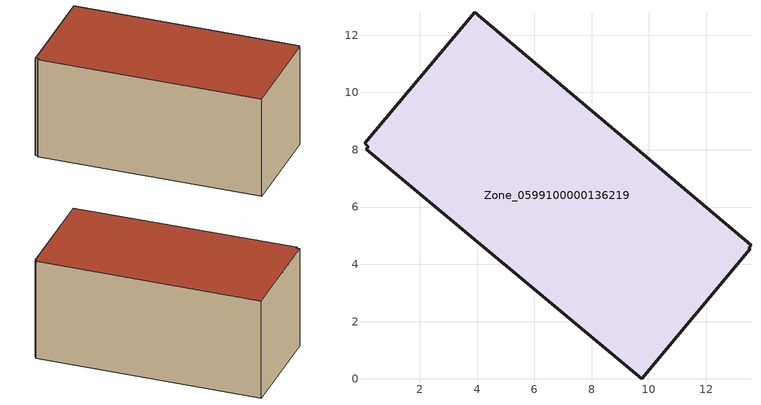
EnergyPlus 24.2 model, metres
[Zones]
Zone_0599100000136219
 floor ground (C_G): 3.91,12.8 13.56,4.67 13.48,4.58 13.53,4.54 9.74,0 0.14,8.02 0.21,8.11 0.07,8.22 z0
 wall outside (C_F): 0.14,8.02 9.74,0 13.53,4.54 13.48,4.58 13.56,4.67 3.91,12.8 0.07,8.22 0.21,8.11 0.14,8.02 z0:5.85
 roof outside (C_R): 9.74,0 13.53,4.54 13.48,4.58 13.56,4.67 3.91,12.8 0.07,8.22 0.21,8.11 0.14,8.02 z5.85
[BUILDING]
Pand.0599100000136219: North Axis=0; Terrain=City; Loads Convergence Tolerance Value=0.04; Temperature Convergence Tolerance Value=0.4; Solar Distribution=FullExterior; Maximum Number of Warmup Days=25; Minimum Number of Warmup Days=1
[Site:Location]
Rotterdam.The.Hague.AP_ZH_NLD Design_Conditions: Latitude=51.96; Longitude=4.45; Time Zone=1; Elevation=-4.5
[SITE:GROUNDTEMPERATURE:BUILDINGSURFACE]
18, 18, 18, 18, 18, 18, 18, 18, 18, 18, 18, 18
[MATERIAL] Thermal Absorptance=0.9; Solar Absorptance=0.7; Visible Absorptance=0.7
Name | Roughness | Thickness | Conductivity | Density | Specific Heat
G.TI.1946-1964 | MediumSmooth | 0.15 | 1 | 540 | 1210
F.TI.1946-1964 | Rough | 0.3 | 0.857143 | 1920 | 840
R.TI.1946-1964 | MediumRough | 0.2 | 0.277778 | 1500 | 1000
[CONSTRUCTION]
C_G: G.TI.1946-1964
C_F: F.TI.1946-1964
C_R: R.TI.1946-1964
[ZONE]
Zone_0599100000136219: Type=1; Multiplier=1; Ceiling Height=Autocalculate; Volume=Autocalculate; Floor Area=autocalculate; Part of Total Floor Area=Yes
[ZONEINFILTRATION:DESIGNFLOWRATE]
Infil_Zone_0599100000136219: Zone or ZoneList or Space or SpaceList=Zone_0599100000136219; Schedule=AlwaysOn; Design Flow Rate Calculation Method=Flow/Area; Flow Rate per Floor Area=0.003; Constant Term Coefficient=1; Temperature Term Coefficient=0; Velocity Term Coefficient=0; Velocity Squared Term Coefficient=0
[HVACTEMPLATE:ZONE:IDEALLOADSAIRSYSTEM]
Zone_0599100000136219: Maximum Heating Supply Air Temperature=50; Minimum Cooling Supply Air Temperature=13; Maximum Heating Supply Air Humidity Ratio=0.0156; Minimum Cooling Supply Air Humidity Ratio=0.0077; Heating Limit=NoLimit; Cooling Limit=NoLimit; Dehumidification Control Type=ConstantSensibleHeatRatio; Cooling Sensible Heat Ratio=0.7; Dehumidification Setpoint=60; Humidification Control Type=None; Humidification Setpoint=30; Outdoor Air Method=None; Outdoor Air Flow Rate per Person=0.00944; Outdoor Air Flow Rate per Zone Floor Area=0; Outdoor Air Flow Rate per Zone=0; Demand Controlled Ventilation Type=None; Outdoor Air Economizer Type=NoEconomizer; Heat Recovery Type=None; Sensible Heat Recovery Effectiveness=0.7; Latent Heat Recovery Effectiveness=0.65
[ZONECONTROL:THERMOSTAT]
ThermostatControl_Zone_0599100000136219: Zone or ZoneList=Zone_0599100000136219; Control Type Schedule=DualSetpointControlType; Control 1=Thermostat_Zone_0599100000136219; Temperature Difference Between Cutout And Setpoint=0
[THERMOSTATSETPOINT:DUALSETPOINT]
Thermostat_Zone_0599100000136219: Heating Setpoint Temperature Schedule=HeatingSetpoint_Zone_0599100000136219; Cooling Setpoint Temperature Schedule=CoolingSetpoint_Zone_0599100000136219
[SCHEDULE:COMPACT]
HeatingSetpoint_Zone_0599100000136219: Through: 12/31, For: AllDays, Until: 24:00, 21
CoolingSetpoint_Zone_0599100000136219: Through: 12/31, For: AllDays, Until: 24:00, 24
DualSetpointControlType: Through: 12/31, For: AllDays, Until: 24:00, 4
AlwaysOn: Through: 12/31, For: AllDays, Until: 24:00, 1
